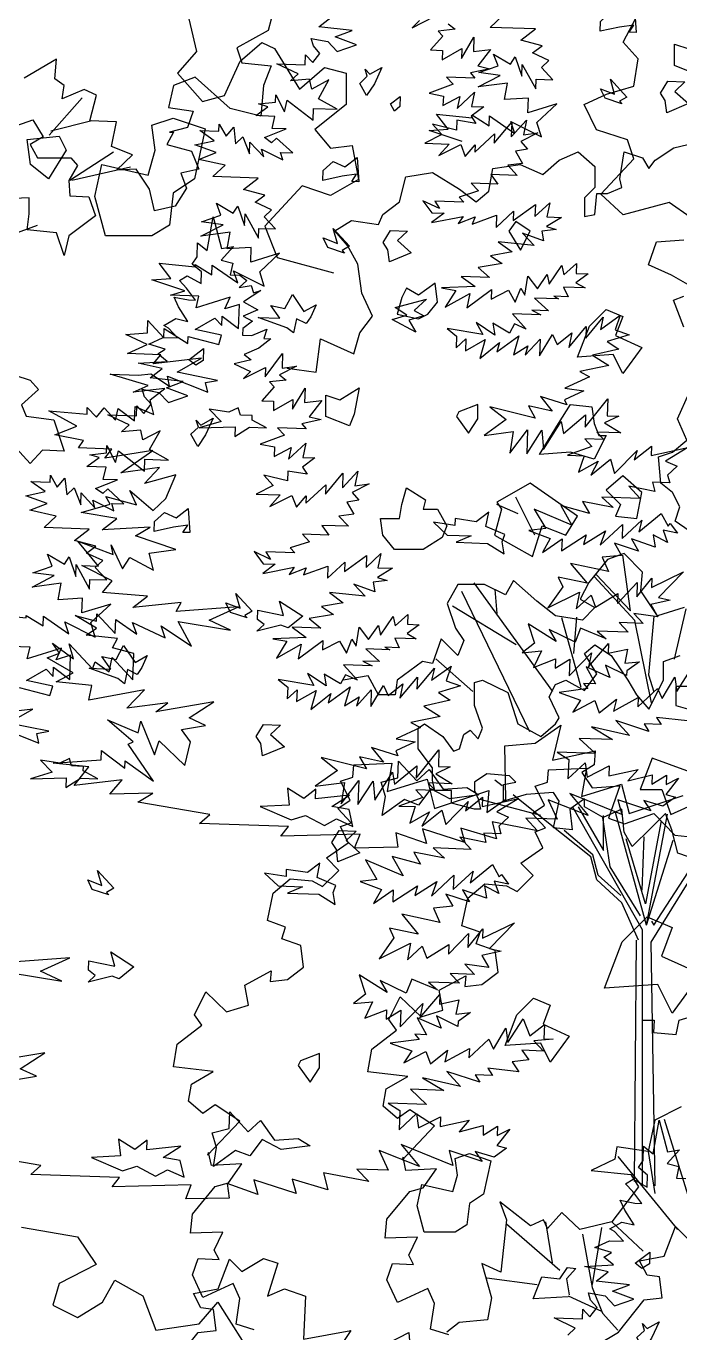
# Model space of a CAD drawing. Header units: inches. Extents: x 11.9 to 85.3, y 21.1 to 37.4.
# Drawn here: x 60.874 to 61.2, y 22.361 to 23.012 of the extents above; entities that cross this region are included whole.
import ezdxf

# ---------------------------------------------------------------- set-up
doc = ezdxf.new("R2010")
doc.units = ezdxf.units.IN
doc.header["$MEASUREMENT"] = 0
doc.layers.add('CAY', color=94, linetype='Continuous')
doc.layers.add('CAY-3', color=61, linetype='Continuous')

# ---------------------------------------------------------------- blocks, each defined once
blk = doc.blocks.new('A$C76451831')
at = {"layer": 'CAY'}
for p, q in [((4659.2, 1730), (4666, 1767.4)), ((4666, 1767.4), (4675.2, 1732.1)), ((4648.1, 1722.6), (4648.6, 1738.5)), ((4648.6, 1738.5), (4659.2, 1730)), ((4688.4, 1734.4), (4674.7, 1719)), ((4675.2, 1732.1), (4688.4, 1734.4)), ((4642.8, 1714.7), (4648.1, 1722.6)), ((4653, 1706.2), (4642.8, 1714.7)), ((4674.7, 1719), (4687.7, 1715.8)), ((4687.7, 1715.8), (4685, 1702.8)), ((4628.6, 1696.6), (4636.9, 1701.7)), ((4636.9, 1701.7), (4652.5, 1693)), ((4652.5, 1693), (4653, 1706.2)), ((4685, 1702.8), (4695.4, 1702.4)), ((4636.5, 1688.1), (4628.6, 1696.6)), ((4646.4, 1674.6), (4636.5, 1688.1)), ((4627.6, 1667.1), (4622.5, 1678.2)), ((4622.5, 1678.2), (4638.7, 1674.9)), ((4638.7, 1674.9), (4646.4, 1674.6)), ((4637.9, 1650.9), (4627.6, 1667.1)), ((3957.4, 1648.4), (4019.9, 1637.7)), ((4611, 1646.4), (4624.4, 1654.1)), ((4616.3, 1643.5), (4611, 1646.4)), ((4626.4, 1632.7), (4616.3, 1643.5)), ((4624.4, 1654.1), (4637.9, 1650.9)), ((4019.9, 1637.7), (4040.5, 1607.1)), ((4594.4, 1625.7), (4610.5, 1633.3)), ((4612.8, 1620.1), (4594.4, 1625.7)), ((4610.5, 1633.3), (4626.4, 1632.7)), ((4604.5, 1614.9), (4612.8, 1620.1)), ((4615, 1606.4), (4604.5, 1614.9)), ((4040.5, 1607.1), (3999.3, 1585.8)), ((4582.8, 1604.8), (4615, 1606.4)), ((4609.3, 1598.9), (4582.8, 1604.8)), ((4595.8, 1588.5), (4609.3, 1598.9)), ((3999.3, 1585.8), (3992.2, 1561.6)), ((4047.6, 1565.2), (4061.2, 1589.4)), ((4061.2, 1589.4), (4092.4, 1572.3)), ((4632.8, 1584.5), (4595.8, 1588.5)), ((4614, 1577.4), (4632.8, 1584.5)), ((4092.4, 1572.3), (4106.6, 1533.9)), ((4587.2, 1575.6), (4605.7, 1572.3)), ((4589.7, 1567.4), (4587.2, 1575.6)), ((4605.7, 1572.3), (4616.2, 1561)), ((4637.7, 1568.4), (4614, 1577.4)), ((4616.2, 1561), (4637.7, 1568.4)), ((3992.2, 1561.6), (4019.9, 1548.1)), ((4019.9, 1548.1), (4047.6, 1565.2)), ((4154.9, 1541), (4175.6, 1565.2)), ((4175.6, 1565.2), (4217.4, 1499.1)), ((4580.8, 1546.4), (4581.1, 1557.2)), ((4581.1, 1557.2), (4589, 1548.8)), ((4589, 1548.8), (4597.1, 1559)), ((4597.1, 1559), (4589.7, 1567.4)), ((4106.6, 1533.9), (4154.9, 1541)), ((4572.7, 1536.2), (4549.1, 1547.5)), ((4549.1, 1547.5), (4580.8, 1546.4)), ((4564.3, 1528.4), (4572.7, 1536.2)), ((4134.9, 1467.3), (4152, 1395.3)), ((4478.1, 1422.1), (4491.7, 1434.8)), ((4528.3, 1420.4), (4478.1, 1422.1)), ((4512, 1407.8), (4528.3, 1420.4)), ((4152, 1395.3), (4130.8, 1371.1)), ((4200.3, 1384.7), (4224.5, 1405.3)), ((4224.5, 1405.3), (4238.7, 1398.8)), ((4238.7, 1398.8), (4266.4, 1353.4)), ((4535.8, 1401.5), (4512, 1407.8)), ((4525.1, 1393.7), (4535.8, 1401.5)), ((4543.4, 1385.4), (4525.1, 1393.7)), ((4183.2, 1346.3), (4200.3, 1384.7)), ((4465.5, 1371.8), (4487, 1379.2)), ((4487, 1379.2), (4482, 1392.5)), ((4482, 1392.5), (4500.7, 1381.4)), ((4500.7, 1381.4), (4505.9, 1389.4)), ((4505.9, 1389.4), (4513.4, 1367.9)), ((4513.4, 1367.9), (4513.8, 1381)), ((4513.8, 1381), (4528.7, 1353.7)), ((4535, 1377.5), (4543.4, 1385.4)), ((4130.8, 1371.1), (4158.5, 1339.9)), ((4266.4, 1353.4), (4294.1, 1377.6)), ((4294.1, 1377.6), (4318.3, 1371.1)), ((4318.3, 1371.1), (4318.3, 1336.3)), ((4464.9, 1355.9), (4489.4, 1368.7)), ((4489.4, 1368.7), (4465.5, 1371.8)), ((4528.7, 1353.7), (4529.1, 1364.6)), ((4529.1, 1364.6), (4547.7, 1363.9)), ((4547.7, 1363.9), (4535, 1377.5)), ((4497.2, 1360.3), (4464.9, 1355.9)), ((4493.9, 1341.8), (4497.2, 1360.3)), ((4158.5, 1339.9), (4183.2, 1346.3)), ((4318.3, 1336.3), (4283.5, 1308.6)), ((4520.7, 1343.6), (4493.9, 1341.8)), ((4520.1, 1327.3), (4520.7, 1343.6)), ((4552.2, 1337), (4520.1, 1327.3)), ((4530.1, 1316.5), (4552.2, 1337)), ((4431.5, 1309.1), (4418.5, 1325.8)), ((4418.5, 1325.8), (4458.3, 1321.7)), ((4458.3, 1321.7), (4458.4, 1324.4)), ((4458.4, 1324.4), (4477, 1312.9)), ((4477, 1312.9), (4477.4, 1323.8)), ((4477.4, 1323.8), (4505.7, 1304.2)), ((4283.5, 1308.6), (4300.6, 1287.9)), ((4410.2, 1307.5), (4431.5, 1309.1)), ((4446.9, 1295.4), (4410.2, 1307.5)), ((4501.2, 1317.5), (4535, 1300.5)), ((4505.7, 1304.2), (4501.2, 1317.5)), ((4535, 1300.5), (4530.1, 1316.5)), ((4682.3, 1288.4), (4721.2, 1297.8)), ((4300.6, 1287.9), (4324.7, 1290.9)), ((4324.7, 1290.9), (4331.8, 1253.1)), ((4554.9, 1274.6), (4575.8, 1283.7)), ((4575.8, 1283.7), (4594.3, 1267.5)), ((4622.2, 1253.8), (4626.9, 1283.7)), ((4626.9, 1283.7), (4647.3, 1277)), ((4661.5, 1274.6), (4682.3, 1288.4)), ((4476.7, 1240), (4481, 1265.2)), ((4481, 1265.2), (4511.3, 1269.9)), ((4511.3, 1269.9), (4536.5, 1258.5)), ((4536.5, 1258.5), (4554.9, 1274.6)), ((4594.3, 1267.5), (4594.3, 1244.3)), ((4647.3, 1277), (4654.4, 1265.2)), ((4654.4, 1265.2), (4661.5, 1274.6)), ((4331.8, 1253.1), (4300.6, 1235.4)), ((4377.3, 1228.2), (4384.3, 1256.1)), ((4384.3, 1256.1), (4414.2, 1260.8)), ((4414.2, 1260.8), (4444.1, 1242.4)), ((4624.5, 1244.3), (4622.2, 1253.8)), ((4269.3, 1246.1), (4228, 1201.2)), ((4300.6, 1235.4), (4269.3, 1246.1)), ((4444.1, 1242.4), (4462.6, 1228.2)), ((4462.6, 1228.2), (4476.7, 1240)), ((4594.3, 1244.3), (4582.9, 1232.9)), ((4594.3, 1214.4), (4596.6, 1237.6)), ((4596.6, 1237.6), (4608.4, 1237.6)), ((4608.4, 1237.6), (4624.5, 1244.3)), ((4358.8, 1214.4), (4377.3, 1228.2)), ((4582.9, 1232.9), (4582.9, 1212.1)), ((4305.7, 1196), (4324.2, 1207.4)), ((4324.2, 1207.4), (4354.1, 1203)), ((4354.1, 1203), (4358.8, 1214.4)), ((4582.9, 1212.1), (4594.3, 1214.4)), ((4228, 1201.2), (4241.6, 1166.4)), ((4319.5, 1179.8), (4305.7, 1196)), ((4331.3, 1159), (4319.5, 1179.8)), ((4241.6, 1166.4), (4304.1, 1149.3)), ((4335.6, 1126.7), (4331.3, 1159)), ((4347.4, 1101.2), (4335.6, 1126.7)), ((4333.2, 1082.7), (4347.4, 1101.2)), ((4284.9, 1039.1), (4289.6, 1076)), ((4289.6, 1076), (4326.6, 1059.5)), ((4326.6, 1059.5), (4333.2, 1082.7)), ((4252.7, 1043.4), (4284.9, 1039.1)), ((4527.8, 857.9), (4506.6, 900.2)), ((4509.3, 881.7), (4485.5, 892.2)), ((4608.4, 831), (4587.6, 805.5)), ((4626.9, 837.7), (4608.4, 831)), ((4634, 774), (4625.3, 835.7)), ((4647.3, 816.9), (4626.9, 837.7)), ((4595.8, 814.5), (4634, 774)), ((4645.4, 796.4), (4647.3, 816.9)), ((4442.1, 803.1), (4430.3, 782.3)), ((4472, 803.1), (4442.1, 803.1)), ((4547.7, 684.5), (4460.2, 805.1)), ((4495.2, 791.7), (4472, 803.1)), ((4504.2, 807.8), (4495.2, 791.7)), ((4529.8, 784.6), (4504.2, 807.8)), ((4587.6, 805.5), (4578.1, 787)), ((4638.7, 763.4), (4593.5, 812.2)), ((4522.3, 639.8), (4446.8, 795.6)), ((4485.8, 770.9), (4483.8, 797.9)), ((4550.6, 768.5), (4529.8, 784.6)), ((4578.1, 787), (4594.3, 777.9)), ((4663.8, 768.5), (4645.4, 796.4)), ((4430.3, 782.3), (4439.8, 754.7)), ((4507, 736.3), (4436.2, 779.1)), ((4594.3, 777.9), (4580.5, 763.8)), ((4693.7, 777.9), (4663.8, 768.5)), ((4682.7, 720.5), (4695.7, 776.4)), ((4439.8, 754.7), (4448.8, 741)), ((4580.5, 763.8), (4550.6, 768.5)), ((4579.1, 689), (4557.9, 766.3)), ((4571.1, 726.8), (4574.5, 766.9)), ((4657.5, 671.8), (4638.7, 763.4)), ((4659.9, 768.1), (4654, 702.8)), ((4423.7, 742.9), (4414.2, 715.4)), ((4430.3, 736.3), (4423.7, 742.9)), ((4448.8, 741), (4442.1, 724.5)), ((4442.1, 724.5), (4430.3, 736.3)), ((4402.8, 717.8), (4374.9, 696.9)), ((4414.2, 715.4), (4402.8, 717.8)), ((4458.8, 684.4), (4417.8, 720.8)), ((4342.7, 701.7), (4314.8, 696.9)), ((4354.1, 680.8), (4342.7, 701.7)), ((4374.9, 696.9), (4372.6, 680.8)), ((4654, 702.8), (4659.9, 684)), ((4372.6, 680.8), (4354.1, 680.8)), ((4491.5, 579.5), (4483.4, 586)), ((4541.2, 539.6), (4503.7, 569.7)), ((4534.5, 546.7), (4466.9, 564.4)), ((4647.3, 419.7), (4569.9, 556)), ((4575.8, 556.2), (4604.1, 507.8)), ((4589.9, 500.7), (4541.2, 539.6)), ((4602.9, 544.4), (4611.2, 489.7)), ((4604.1, 507.8), (4604.1, 546.7)), ((4651.6, 424.8), (4617.3, 549.9)), ((4668.2, 540.8), (4650.5, 448.4)), ((4651.6, 424.8), (4675, 548.1)), ((4656.8, 405.9), (4741.3, 542.4)), ((4592.3, 503.1), (4560.4, 530.2)), ((4646.9, 463.7), (4649.3, 523.1)), ((4650.5, 448.4), (4629.2, 520.8)), ((4651.6, 424.8), (4681.2, 519.2)), ((4596.6, 475.1), (4589.9, 500.7)), ((4598.2, 480.3), (4592.3, 503.1)), ((4659.9, 424.8), (4712.2, 505.4)), ((4623.3, 457.8), (4598.2, 480.3)), ((4611.2, 489.7), (4644.6, 435.4)), ((4624.5, 449.6), (4596.6, 475.1)), ((4643, 408.3), (4624.5, 449.6)), ((4657.5, 429.5), (4659.9, 424.8)), ((4638.3, 140.1), (4640.6, 408.3)), ((4647.3, 135.4), (4647.3, 419.7)), ((4661.5, 135.4), (4656.8, 405.9))]:
    blk.add_line(p, q, dxfattribs=at)
for points in [[(4216, 1534.3), (4196, 1540.6), (4200.2, 1569.1), (4192.8, 1586), (4159, 1570.1), (4147.4, 1595.5), (4153.8, 1613.4), (4177, 1612.3), (4171.7, 1622.9), (4181.2, 1642.9), (4145.3, 1641.9), (4147.4, 1663), (4172.8, 1693.5), (4187.5, 1697.8), (4202.3, 1718.9), (4168.5, 1716.7), (4165.4, 1731.5), (4164.3, 1728.3), (4200.2, 1766.3), (4172.8, 1784.2), (4159, 1774.7), (4143.2, 1788.5), (4146.4, 1807.4), (4170.6, 1821.2), (4126.4, 1826.4), (4130.6, 1851.7), (4158, 1872.8), (4149.6, 1884.4), (4162.2, 1909.7), (4185.4, 1887.6), (4209.7, 1895), (4205.5, 1917.1), (4235, 1933), (4233.9, 1921.4), (4252.9, 1923.5), (4270.8, 1937.2), (4267.7, 1961.4), (4246.6, 1968.8), (4250.8, 1981.5), (4230.8, 1988.9), (4237.1, 2019.4), (4256.1, 2035.3), (4280.3, 2033.1), (4291.9, 2026.8), (4309.9, 2044.7), (4296.2, 2058.5), (4320.4, 2075.3), (4312, 2093.3), (4323.6, 2097.5), (4308.8, 2113.3), (4322.5, 2122.8), (4312, 2143.9), (4325.7, 2148.1), (4326.7, 2161.8), (4368.9, 2163.9), (4363.7, 2132.3), (4408, 2146), (4416.4, 2113.3), (4476.5, 2133.3), (4474.4, 2109.1), (4495.5, 2123.9), (4494.4, 2182.9), (4528.2, 2186.1), (4556.7, 2206.1), (4547.2, 2167.1), (4594.6, 2177.6), (4593.6, 2161.8), (4579.9, 2153.4), (4591.5, 2136.5), (4622.1, 2138.6), (4609.4, 2102.8), (4627.3, 2096.4), (4660, 2108), (4683.2, 2083.8), (4704.3, 2081.7)], [(530, 749.3), (509.9, 755.6), (514.2, 784.1), (506.8, 800.9), (473, 785.1), (461.4, 810.4), (467.7, 828.4), (490.9, 827.3), (485.7, 837.9), (495.2, 857.9), (459.3, 856.8), (461.4, 877.9), (486.7, 908.5), (501.5, 912.7), (516.3, 933.8), (482.5, 931.7), (479.3, 946.5), (478.3, 943.3), (514.2, 981.3), (486.7, 999.2), (473, 989.7), (457.2, 1003.4), (460.4, 1022.4), (484.6, 1036.1), (440.3, 1041.4), (444.5, 1066.7), (472, 1087.8), (463.5, 1099.4), (476.2, 1124.7), (499.4, 1102.6), (523.6, 1110), (519.4, 1132.1), (549, 1147.9), (547.9, 1136.3), (566.9, 1138.4), (584.8, 1152.1), (581.7, 1176.4), (560.6, 1183.8), (564.8, 1196.4), (544.7, 1203.8), (551.1, 1234.4), (570.1, 1250.2), (594.3, 1248.1), (605.9, 1241.8), (623.8, 1259.7), (610.1, 1273.4), (634.4, 1290.3), (625.9, 1308.2), (637.6, 1312.5), (622.8, 1328.3), (636.5, 1337.8), (625.9, 1358.9), (639.7, 1363.1), (640.7, 1376.8), (682.9, 1378.9), (677.6, 1347.3), (721.9, 1361), (730.4, 1328.3), (790.5, 1348.3)], [(1347.4, 1041.4), (1344.2, 1028.7), (1309.4, 1009.8), (1314.7, 992.9), (1347.4, 989.7), (1338.9, 967.6), (1335.8, 933.8), (1302, 942.3), (1263, 977.1), (1238.7, 967.6), (1233.4, 943.3), (1260.9, 939.1), (1254.5, 921.2), (1234.5, 915.9), (1238.7, 915.9), (1231.3, 902.2), (1258.8, 894.8), (1267.2, 874.8), (1247.2, 870.5), (1253.5, 853.7)], [(1805.7, 699.3), (1794.3, 729.2), (1805.7, 733.9)], [(1812.8, 745.3), (1792, 757.1), (1766.4, 768.5), (1775.5, 794.1), (1805.7, 796.4)], [(1812.8, 821.6), (1789.6, 837.7), (1738.5, 824), (1713.4, 847.2), (1750.3, 886.5), (1743.2, 907.3), (1708.6, 918.7), (1694.9, 946.6), (1720, 958), (1750.3, 967.1), (1755, 997.4), (1738.5, 1015.9), (1752.7, 1043.4)], [(1512, 1039.9), (1504.1, 1032), (1528.5, 1044.3)], [(1544.1, 1036.1), (1551.6, 1030.3), (1532.9, 1028.3), (1538.2, 1022.7), (1524.5, 1007.3), (1537.6, 1006.8), (1537.3, 996.4), (1559, 1008.8), (1558.6, 997.9), (1572.6, 1021.5), (1572, 1005.6), (1591.1, 1007.7), (1576.9, 989.6), (1590.4, 986.4), (1568.9, 981.7), (1573.7, 976.1), (1542, 977.2), (1549.5, 969.2), (1522.8, 959.3), (1538.6, 956), (1538.2, 945.6), (1557.1, 955.4), (1554, 942.3), (1573.2, 960.2), (1569.9, 944.5), (1583.5, 944), (1569.5, 933.6), (1574.7, 925.7), (1553.5, 929.2), (1553.1, 918.3), (1526.6, 924.7), (1537.1, 913.4), (1518.2, 903.7), (1544.9, 902.7), (1533.5, 890), (1558, 902.3), (1563, 889), (1573.8, 901.7), (1573.5, 893.6), (1595.6, 914.1), (1595.2, 903.7), (1614.6, 927.1), (1614, 910.8), (1631, 929.2), (1627.7, 913), (1643.6, 915.2), (1624.7, 905.4), (1632.1, 897), (1618.9, 894.7), (1626.6, 881.3), (1610.2, 879.2), (1620.7, 867.9), (1591.3, 868.9), (1599.1, 858.2), (1569.6, 859.3), (1577.5, 850.8), (1556, 843.9), (1561.2, 838.3), (1529.1, 839.4), (1534.2, 831), (1515.9, 839.8), (1525.9, 826.3), (1539.5, 825.9), (1525.5, 815.5), (1560.6, 822.4), (1554.9, 814.4), (1573.8, 821.9), (1570.8, 813.9), (1597.8, 823.8), (1597.4, 810.2), (1616.6, 828.2), (1616.2, 817.7), (1640.9, 835.5), (1640.4, 822.3), (1656.8, 837.6), (1653.5, 821.9), (1669.8, 821.3), (1653.1, 811), (1663.9, 807.9), (1648, 805.8), (1649.9, 795.3), (1626.6, 803.8), (1639.3, 790.2), (1599.5, 794.3), (1615, 782.9), (1590.8, 778.7), (1604.1, 770.1), (1577.2, 765.6), (1590, 754.7), (1558.3, 755.8), (1573.8, 744.4), (1536.6, 743), (1552.3, 740.2), (1540.8, 721.6), (1568.1, 736.9), (1564.8, 720.7), (1592.2, 741.1), (1591.9, 730.6), (1610.8, 740.4), (1618.5, 727), (1624.5, 742.7), (1629.2, 734.8), (1632.6, 756), (1643, 742), (1654, 757.9), (1656.3, 747), (1670.2, 767.8), (1672.6, 757.3), (1686.6, 770), (1686.2, 759.1), (1699.3, 758.6), (1685.9, 748.7), (1696.1, 742.9), (1672.1, 743.7), (1677.2, 733.1), (1661.3, 733.7), (1666.6, 730.8), (1639.9, 731.7), (1655.3, 717.6), (1636.8, 718.2), (1647, 712.9), (1615.3, 714), (1630.6, 697.1), (1617.6, 703), (1611.9, 692.8), (1593.7, 703.8), (1595.9, 690.6), (1575.1, 704.5), (1582.3, 691.1), (1542.7, 697.9), (1553.3, 689.4), (1552.8, 676.3), (1563.6, 686.3), (1563.1, 673.2), (1584.9, 685.6), (1579.1, 664.5), (1601.1, 682.3), (1598, 672), (1622.6, 689.7), (1616.4, 668.6), (1632.6, 678.5), (1629.6, 668.1), (1646.1, 686.1), (1645.4, 667.6), (1659.8, 691.1), (1664.9, 680), (1681.2, 693.1), (1677.9, 676.9), (1697.3, 700.2), (1696.8, 687.1), (1716.2, 710.4), (1713, 696.9), (1734.9, 712.5), (1729.3, 696.4), (1745, 690.8), (1720.7, 683.5), (1733.6, 674.9), (1704.3, 668.2), (1722.5, 656.7), (1690.1, 650.1), (1700.8, 644.3), (1673.6, 631.7), (1694.8, 628.7), (1673.2, 618.6), (1675.7, 613), (1646.5, 622.2), (1659.6, 605.9), (1633, 611.8), (1640.7, 598.4), (1590.4, 611), (1608.5, 596.8), (1583.9, 579.1), (1616.2, 583.4), (1612.6, 559.5), (1632.1, 585.5), (1631.2, 558.8), (1648, 585), (1649.9, 563.6), (1669.6, 594.7), (1671.9, 581.4), (1696.6, 601.9), (1696.1, 588.3), (1721.2, 619.6), (1720.6, 601), (1733.7, 600.6), (1717.6, 593), (1735.8, 581.9), (1709.1, 582.8), (1716.9, 574.4), (1695.7, 575.2), (1703.5, 566.7), (1676.5, 557.2), (1695, 556.6), (1688.9, 538.2), (1710.7, 550.6), (1702.4, 535), (1724.3, 552.8), (1728.8, 536.8), (1753.7, 562.3), (1750.6, 551.9), (1769.7, 567.1), (1769.3, 556.7), (1810, 565.7), (1785.4, 550.7), (1798.4, 544.8), (1787.6, 534.8), (1790, 526.5), (1771, 527.2), (1773.4, 516.7), (1744.6, 522.7), (1757.2, 509.1), (1714.7, 510.6), (1727.4, 499.2), (1693.2, 505.9), (1700.9, 492.5), (1669.1, 501.3), (1681.4, 479.5), (1639.5, 497.3), (1652.3, 475.6), (1633.6, 473.5), (1657.4, 464.5), (1648.7, 449), (1670.5, 464.1), (1670, 450.9), (1697.4, 468.6), (1694.3, 457.8), (1718.8, 473.3), (1712.8, 457.1), (1737.7, 480.3), (1737.1, 464.5), (1759.1, 485), (1755.9, 472), (1780.7, 492.4), (1788.3, 478.5), (1790.7, 481.2), (1798.5, 470.5), (1782.7, 473.7), (1787.7, 460), (1771.7, 468.7), (1773.9, 455), (1747.5, 464.1), (1755.2, 450.7), (1728.8, 459.3), (1736.5, 445.9), (1715.1, 443.9), (1722.2, 427.8), (1680, 437), (1698.2, 415), (1666.3, 421.6), (1671.3, 411), (1654.7, 387.5), (1689.7, 404.9), (1686.3, 386.4), (1702.7, 401.7), (1707.7, 388.4), (1732.3, 403.4), (1731.9, 392.6), (1754, 415.8), (1753.4, 400), (1770, 420.7), (1769.7, 410.3), (1805.2, 427.6), (1777.4, 399.1), (1790.4, 396), (1769, 391.3), (1776.7, 377.8), (1750.1, 381.5), (1760.6, 370.2), (1733.8, 371.2), (1743.9, 360.4), (1709.5, 361.6), (1719.6, 353.1), (1691, 365), (1685, 349.3), (1656.1, 363.5), (1663.8, 350.1), (1632.7, 369.7), (1639.7, 348.2), (1626.2, 337.8), (1647.6, 339.7), (1638.8, 321.5), (1663.1, 331), (1662.7, 320.6), (1679, 330.5), (1678.3, 311.9), (1703.2, 337.8), (1700, 322), (1722.2, 348), (1721.8, 337.1), (1743.2, 341.8), (1740, 326.1), (1756.3, 327.8), (1742.4, 317.8), (1742.2, 312.4), (1718.6, 324.1), (1723.6, 310.3), (1697.2, 322.1), (1707.5, 303.2), (1694.3, 303.7), (1699.1, 298), (1667.2, 293.7), (1691, 285.2), (1682.3, 271.9), (1706.8, 284.6), (1711.8, 270.9), (1730.9, 286.1), (1727.7, 273), (1755, 287.9), (1754.6, 277.5), (1776.6, 298.1), (1781.7, 287), (1795.6, 310.5), (1797.8, 294.6), (1814.6, 320.8)], [(1809.8, 262), (1775.5, 265.9), (1780.6, 258), (1761.6, 258.7), (1766.8, 250.4), (1730.1, 262.5), (1745.3, 245.7), (1703.1, 255.3), (1726.6, 241.3), (1689.5, 242.6), (1707.5, 225.7), (1664.9, 227.2), (1677.8, 219), (1677, 197.7), (1696.2, 215.6), (1698.4, 199.7), (1722.9, 212), (1722.5, 201.1), (1754.9, 208.2), (1743.6, 195.4), (1770.5, 202.2), (1770.2, 191.8), (1786.4, 201.6), (1786, 191.2), (1799.9, 198.4), (1785.6, 180.3), (1796.4, 177.2), (1782.5, 167.3), (1761.4, 173.5), (1769.1, 162.3), (1732.4, 174.5), (1736.8, 158), (1679.2, 181.3), (1699.6, 157), (1654.9, 174.5), (1665, 152.8), (1630.2, 154), (1643.3, 140), (1592.9, 149.9), (1597.7, 131.1), (1558.2, 142.9), (1562.6, 126.9), (1515.6, 142.2), (1520, 125.7), (1486, 137.8), (1488.1, 121.8), (1440.1, 120.8), (1446.1, 136.4), (1358.1, 134.1), (1366.6, 144.6), (1267.9, 148.1), (1279.1, 158.1), (1199.4, 171.8), (1216.1, 181.6), (1168, 180.6), (1181.7, 196.4), (1128.5, 190.1), (1145, 210.9), (1105.3, 215), (1158.5, 218.6), (1158.8, 229), (1184.9, 209.5), (1185.2, 217.6), (1216.5, 195.2), (1188.5, 236.1), (1194, 238.6), (1165.5, 263.2), (1199.8, 248.8), (1202.6, 261.9), (1217.6, 224.2), (1223.1, 239.9), (1251.6, 212.6), (1257.9, 238.7), (1247.6, 252.6), (1274.4, 257.1), (1256.2, 265.5), (1283.5, 283.1), (1219.2, 272.2), (1232.7, 282.1), (1187.2, 276), (1206.5, 296.7), (1144.9, 285.2), (1148.2, 301.4), (1108.5, 305.5), (1127.4, 315.3), (1098.5, 332.2), (1112.3, 337.1), (1104.5, 348.3), (1127.9, 331.1), (1123.1, 347.6), (1148.9, 320), (1151.8, 327.6), (1167.3, 316.6), (1170.6, 332.4), (1193.7, 307.5), (1194.8, 337), (1171, 343.2), (1176.8, 353.5), (1142, 357.4), (1153.2, 365.2), (1129.6, 379.1), (1153.4, 372.9), (1153.7, 381), (1174.2, 359), (1174.8, 374.8), (1198.2, 358.2), (1193.2, 371.5), (1229.8, 354.3), (1225.3, 367.6), (1258.9, 345.2), (1244, 372.4), (1302.2, 362.7), (1278.5, 373.9), (1311.2, 388.7), (1241.7, 383.4), (1247.5, 393.6), (1193.8, 387.8), (1210.1, 400.4), (1160, 404.8), (1170.8, 417.6), (1137, 434.6), (1155.6, 434), (1132.5, 461.5), (1171.9, 447), (1169.5, 457.5), (1182.2, 430.8), (1190.3, 443.7), (1216.6, 429.6), (1211.8, 448.3), (1241.4, 452.3), (1196.6, 467.5), (1212.8, 477.3), (1159.7, 474.2), (1176, 486.8), (1136.3, 493.6), (1168.4, 502.9), (1163.7, 511.2), (1197.8, 501.9), (1190.2, 518), (1216.2, 495.8), (1230.2, 508.9), (1241.6, 535.3), (1206.8, 525.6), (1223.3, 543.6), (1180.5, 537.4), (1215.8, 562.4), (1162.5, 553.9), (1170.5, 564), (1133.4, 565.3), (1139.1, 573.3), (1107.2, 579.8), (1131.5, 589.4), (1100.4, 606.4), (1142.9, 602.6), (1143.1, 610.3), (1153.2, 599.5), (1161.7, 609.7), (1174.4, 596.1), (1177.5, 609.1), (1195.6, 595.3), (1196.2, 611.2), (1217.2, 602.3), (1212.8, 618.8), (1229.1, 631.3), (1194, 627.1), (1210.6, 634.7), (1168.4, 647.1), (1200.1, 646), (1213.8, 647.7), (1234.6, 633.9), (1232.3, 644.8), (1276.9, 627), (1274.6, 637.9), (1287.8, 640.2), (1242.8, 649.4), (1270.1, 664.8), (1216.4, 658.5), (1224.9, 668.7), (1187.8, 670), (1209.5, 680.1), (1185.8, 691.3), (1209.9, 693.2), (1210.4, 706.8), (1228.3, 687.6), (1228.7, 698), (1254.8, 681.2), (1255.1, 688.9), (1289.2, 680), (1292.3, 690.3), (1263.1, 696.8), (1284.8, 709.2), (1292.7, 701.2), (1293, 711.6), (1311.1, 697.8), (1312.1, 724.6), (1296, 719.7), (1301.9, 732.6), (1263.9, 720.8), (1267.1, 733.8), (1235.4, 734.9), (1251.4, 739.8), (1214.7, 752), (1236, 753.5), (1223, 770.3), (1262.8, 766.2), (1262.9, 768.9), (1281.5, 757.4), (1281.9, 768.2), (1310.2, 748.6), (1305.7, 761.9), (1339.5, 744.9), (1334.6, 760.9), (1356.7, 781.5), (1324.6, 771.7), (1325.2, 788), (1298.4, 786.2), (1301.7, 804.7), (1269.4, 800.4), (1293.9, 813.1), (1270, 816.2), (1291.5, 823.6), (1286.5, 837), (1305.2, 825.9), (1310.4, 833.9), (1317.9, 812.3), (1318.3, 825.4), (1333.2, 798.2), (1333.6, 809), (1352.2, 808.4), (1339.5, 822), (1347.9, 829.8), (1329.6, 838.2), (1340.3, 846), (1316.5, 852.2), (1332.8, 864.8), (1282.6, 866.6), (1296.2, 879.2), (1266.9, 885.7), (1286.2, 893.2), (1262.5, 901.7), (1284, 906.4), (1268.1, 917.8), (1289.3, 917.1), (1289.6, 924.8), (1297.3, 911.4), (1305.8, 921.5), (1307.9, 902.9), (1315.9, 910.7), (1323.4, 891.9), (1323.8, 905), (1339.1, 888.6), (1336.7, 896.9), (1360.3, 885.2), (1357.8, 893.4), (1371.4, 892.9), (1353.4, 909.4), (1347.8, 904.2), (1339.8, 909.9), (1364.2, 919.5), (1348.4, 920), (1351.5, 933.5), (1330.3, 934.3), (1343.8, 944.2), (1333.4, 947.3), (1352.1, 949.4), (1352.4, 957.5), (1362.1, 938.6), (1365.3, 951.6), (1394, 929.3), (1394.4, 942.4), (1420.7, 941.5), (1399.8, 953.1), (1411.4, 974), (1392.5, 963.8), (1390.1, 974.8), (1368.8, 972.8), (1377.2, 980.7), (1353.6, 991.9), (1385.3, 990.8), (1385.6, 1001.7), (1393.5, 993.3), (1401.6, 1003.4), (1394.2, 1011.8), (1391.7, 1020.1), (1410.2, 1016.7), (1420.7, 1005.5), (1442.2, 1012.9), (1418.5, 1021.8), (1437.3, 1028.9), (1400.3, 1032.9), (1413.8, 1043.3)], [(3947.6, 252.6), (3974.4, 257.1), (3956.2, 265.5), (3983.5, 283.1), (3919.2, 272.2)], [(3944, 372.4), (4002.2, 362.7), (3978.5, 373.9), (4011.2, 388.7), (3941.7, 383.4)], [(3932.3, 644.8), (3976.9, 627), (3974.6, 637.9), (3987.8, 640.2), (3942.8, 649.4), (3970.1, 664.8), (3916.4, 658.5)], [(3955.1, 688.9), (3989.2, 680), (3992.3, 690.3), (3963.1, 696.8), (3984.8, 709.2), (3992.7, 701.2), (3993, 711.6), (4011.1, 697.8), (4012.1, 724.6), (3996, 719.7), (4001.9, 732.6), (3963.9, 720.8), (3967.1, 733.8), (3935.4, 734.9)], [(3923, 770.3), (3962.8, 766.2), (3962.9, 768.9), (3981.5, 757.4), (3981.9, 768.2), (4010.2, 748.6), (4005.7, 761.9), (4039.5, 744.9), (4034.6, 760.9), (4056.7, 781.5), (4024.6, 771.7), (4025.2, 788), (3998.4, 786.2), (4001.7, 804.7), (3969.4, 800.4), (3993.9, 813.1), (3970, 816.2), (3991.5, 823.6), (3986.5, 837), (4005.2, 825.9), (4010.4, 833.9), (4017.9, 812.3), (4018.3, 825.4), (4033.2, 798.2), (4033.6, 809), (4052.2, 808.4), (4039.5, 822), (4047.9, 829.8), (4029.6, 838.2), (4040.3, 846), (4016.5, 852.2), (4032.8, 864.8), (3982.6, 866.6), (3996.2, 879.2), (3966.9, 885.7), (3986.2, 893.2), (3962.5, 901.7), (3984, 906.4), (3968.1, 917.8), (3989.3, 917.1), (3989.6, 924.8), (3997.3, 911.4), (4005.8, 921.5), (4007.9, 902.9), (4015.9, 910.7), (4023.4, 891.9), (4023.8, 905), (4039.1, 888.6), (4036.7, 896.9), (4060.3, 885.2), (4057.8, 893.4), (4071.4, 892.9), (4053.4, 909.4), (4047.8, 904.2), (4039.8, 909.9), (4064.2, 919.5), (4048.4, 920), (4051.5, 933.5), (4030.3, 934.3), (4043.8, 944.2), (4033.4, 947.3), (4052.1, 949.4), (4052.4, 957.5), (4062.1, 938.6), (4065.3, 951.6), (4094, 929.3), (4094.4, 942.4), (4120.7, 941.5), (4099.8, 953.1), (4111.4, 974), (4092.5, 963.8), (4090.1, 974.8), (4068.8, 972.8), (4077.2, 980.7), (4053.6, 991.9), (4085.3, 990.8), (4085.6, 1001.7), (4093.5, 993.3), (4101.6, 1003.4), (4094.2, 1011.8), (4091.7, 1020.1), (4110.2, 1016.7), (4120.7, 1005.5), (4142.2, 1012.9), (4118.5, 1021.8), (4137.3, 1028.9), (4100.3, 1032.9), (4113.8, 1043.3), (4087.3, 1049.2), (4119.5, 1050.8), (4109, 1059.4), (4117.3, 1064.5), (4098.9, 1070.1), (4115, 1077.7), (4130.9, 1077.2), (4120.8, 1088), (4115.5, 1090.9), (4128.9, 1098.6), (4142.4, 1095.4), (4132.1, 1111.6), (4127, 1122.6), (4143.2, 1119.4), (4150.9, 1119.1), (4141, 1132.6), (4133.1, 1141), (4141.4, 1146.2), (4157, 1137.5), (4157.5, 1150.6), (4147.3, 1159.1), (4152.6, 1167.1), (4153.1, 1182.9), (4163.7, 1174.4), (4170.5, 1211.8), (4179.7, 1176.6), (4192.9, 1178.8), (4179.2, 1163.4), (4192.2, 1160.3), (4189.5, 1147.2), (4199.9, 1146.8), (4207.9, 1141.1), (4199.4, 1133.3), (4212.7, 1135.5), (4215.1, 1127.3), (4223.3, 1129.7), (4204.3, 1117.2), (4219.9, 1108.5), (4203.8, 1101.4), (4214, 1095.6), (4203.3, 1087.8), (4203, 1080.1), (4213.4, 1079.7), (4230, 1086.9), (4226.9, 1076.5), (4234.6, 1076.3), (4221.1, 1065.9), (4205, 1058.7), (4212.5, 1053), (4193.8, 1048.2), (4212, 1039.9), (4204.1, 1032), (4228.5, 1044.3), (4228.1, 1033.9), (4247.6, 1060), (4247.1, 1043.7), (4263, 1045.8), (4244.1, 1036.1), (4251.6, 1030.3), (4232.9, 1028.3), (4238.2, 1022.7), (4224.5, 1007.3), (4237.6, 1006.8), (4237.3, 996.4), (4259, 1008.8), (4258.6, 997.9), (4272.6, 1021.5), (4272, 1005.6), (4291.1, 1007.7), (4276.9, 989.6), (4290.4, 986.4), (4268.9, 981.7), (4273.7, 976.1), (4242, 977.2), (4249.5, 969.2), (4222.8, 959.3), (4238.6, 956), (4238.2, 945.6), (4257.1, 955.4), (4254, 942.3), (4273.2, 960.2), (4269.9, 944.5), (4283.5, 944), (4269.5, 933.6), (4274.7, 925.7), (4253.5, 929.2), (4253.1, 918.3), (4226.6, 924.7), (4237.1, 913.4), (4218.2, 903.7), (4244.9, 902.7), (4233.5, 890), (4258, 902.3), (4263, 889), (4273.8, 901.7), (4273.5, 893.6), (4295.6, 914.1), (4295.2, 903.7), (4314.6, 927.1), (4314, 910.8), (4331, 929.2), (4327.7, 913), (4343.6, 915.2), (4324.7, 905.4), (4332.1, 897), (4318.9, 894.7), (4326.6, 881.3), (4310.2, 879.2), (4320.7, 867.9), (4291.3, 868.9), (4299.1, 858.2), (4269.6, 859.3), (4277.5, 850.8), (4256, 843.9), (4261.2, 838.3), (4229.1, 839.4), (4234.2, 831), (4215.9, 839.8), (4225.9, 826.3), (4239.5, 825.9), (4225.5, 815.5), (4260.6, 822.4), (4254.9, 814.4), (4273.8, 821.9), (4270.8, 813.9), (4297.8, 823.8), (4297.4, 810.2), (4316.6, 828.2), (4316.2, 817.7), (4340.9, 835.5), (4340.4, 822.3), (4356.8, 837.6), (4353.5, 821.9), (4369.8, 821.3), (4353.1, 811), (4363.9, 807.9), (4348, 805.8), (4349.9, 795.3), (4326.6, 803.8), (4339.3, 790.2), (4299.5, 794.3), (4315, 782.9), (4290.8, 778.7), (4304.1, 770.1), (4277.2, 765.6), (4290, 754.7), (4258.3, 755.8), (4273.8, 744.4), (4236.6, 743), (4252.3, 740.2), (4240.8, 721.6), (4268.1, 736.9), (4264.8, 720.7), (4292.2, 741.1), (4291.9, 730.6), (4310.8, 740.4), (4318.5, 727), (4324.5, 742.7), (4329.2, 734.8), (4332.6, 756), (4343, 742), (4354, 757.9), (4356.3, 747), (4370.2, 767.8), (4372.6, 757.3), (4386.6, 770), (4386.2, 759.1), (4399.3, 758.6), (4385.9, 748.7), (4396.1, 742.9), (4372.1, 743.7), (4377.2, 733.1), (4361.3, 733.7), (4366.6, 730.8), (4339.9, 731.7), (4355.3, 717.6), (4336.8, 718.2), (4347, 712.9), (4315.3, 714), (4330.6, 697.1), (4317.6, 703), (4311.9, 692.8), (4293.7, 703.8), (4295.9, 690.6), (4275.1, 704.5), (4282.3, 691.1), (4242.7, 697.9), (4253.3, 689.4), (4252.8, 676.3), (4263.6, 686.3), (4263.1, 673.2), (4284.9, 685.6), (4279.1, 664.5), (4301.1, 682.3), (4298, 672), (4322.6, 689.7), (4316.4, 668.6), (4332.6, 678.5), (4329.6, 668.1), (4346.1, 686.1), (4345.4, 667.6), (4359.8, 691.1), (4364.9, 680), (4381.2, 693.1), (4377.9, 676.9), (4397.3, 700.2), (4396.8, 687.1), (4416.2, 710.4), (4413, 696.9), (4434.9, 712.5), (4429.3, 696.4), (4445, 690.8), (4420.7, 683.5), (4433.6, 674.9), (4404.3, 668.2), (4422.5, 656.7), (4390.1, 650.1), (4400.8, 644.3), (4373.6, 631.7), (4394.8, 628.7), (4373.2, 618.6), (4375.7, 613), (4346.5, 622.2), (4359.6, 605.9), (4333, 611.8), (4340.7, 598.4), (4290.4, 611), (4308.5, 596.8), (4283.9, 579.1), (4316.2, 583.4), (4312.6, 559.5), (4332.1, 585.5), (4331.2, 558.8), (4348, 585), (4349.9, 563.6), (4369.6, 594.7), (4371.9, 581.4), (4396.6, 601.9), (4396.1, 588.3), (4421.2, 619.6), (4420.6, 601), (4433.7, 600.6), (4417.6, 593), (4435.8, 581.9), (4409.1, 582.8), (4416.9, 574.4), (4395.7, 575.2), (4403.5, 566.7), (4376.5, 557.2), (4395, 556.6), (4388.9, 538.2), (4410.7, 550.6), (4402.4, 535), (4424.3, 552.8), (4428.8, 536.8), (4453.7, 562.3), (4450.6, 551.9), (4469.7, 567.1), (4469.3, 556.7), (4510, 565.7), (4485.4, 550.7), (4498.4, 544.8), (4487.6, 534.8), (4490, 526.5), (4471, 527.2), (4473.4, 516.7), (4444.6, 522.7), (4457.2, 509.1), (4414.7, 510.6), (4427.4, 499.2), (4393.2, 505.9), (4400.9, 492.5), (4369.1, 501.3), (4381.4, 479.5), (4339.5, 497.3), (4352.3, 475.6), (4333.6, 473.5), (4357.4, 464.5), (4348.7, 449), (4370.5, 464.1), (4370, 450.9), (4397.4, 468.6), (4394.3, 457.8), (4418.8, 473.3), (4412.8, 457.1), (4437.7, 480.3), (4437.1, 464.5), (4459.1, 485), (4455.9, 472), (4480.7, 492.4), (4488.3, 478.5), (4490.7, 481.2), (4498.5, 470.5), (4482.7, 473.7), (4487.7, 460), (4471.7, 468.7), (4473.9, 455), (4447.5, 464.1), (4455.2, 450.7), (4428.8, 459.3), (4436.5, 445.9), (4415.1, 443.9), (4422.2, 427.8), (4380, 437), (4398.2, 415), (4366.3, 421.6), (4371.3, 411), (4354.7, 387.5), (4389.7, 404.9), (4386.3, 386.4), (4402.7, 401.7), (4407.7, 388.4), (4432.3, 403.4), (4431.9, 392.6), (4454, 415.8), (4453.4, 400), (4470, 420.7), (4469.7, 410.3), (4505.2, 427.6), (4477.4, 399.1), (4490.4, 396), (4469, 391.3), (4476.7, 377.8), (4450.1, 381.5), (4460.6, 370.2), (4433.8, 371.2), (4443.9, 360.4), (4409.5, 361.6), (4419.6, 353.1), (4391, 365), (4385, 349.3), (4356.1, 363.5), (4363.8, 350.1), (4332.7, 369.7), (4339.7, 348.2), (4326.2, 337.8), (4347.6, 339.7), (4338.8, 321.5), (4363.1, 331), (4362.7, 320.6), (4379, 330.5), (4378.3, 311.9), (4403.2, 337.8), (4400, 322), (4422.2, 348), (4421.8, 337.1), (4443.2, 341.8), (4440, 326.1), (4456.3, 327.8), (4442.4, 317.8), (4442.2, 312.4), (4418.6, 324.1), (4423.6, 310.3), (4397.2, 322.1), (4407.5, 303.2), (4394.3, 303.7), (4399.1, 298), (4367.2, 293.7), (4391, 285.2), (4382.3, 271.9), (4406.8, 284.6), (4411.8, 270.9), (4430.9, 286.1), (4427.7, 273), (4455, 287.9), (4454.6, 277.5), (4476.6, 298.1), (4481.7, 287), (4495.6, 310.5), (4497.8, 294.6), (4514.6, 320.8), (4522.1, 301.9), (4538.4, 314.5), (4537.8, 298.6), (4548.2, 298.3), (4526.8, 296.3), (4537.3, 285.1), (4513.3, 285.9), (4521.1, 275.2), (4502.5, 273.1), (4509.8, 262), (4475.5, 265.9), (4480.6, 258), (4461.6, 258.7), (4466.8, 250.4), (4430.1, 262.5), (4445.3, 245.7), (4403.1, 255.3), (4426.6, 241.3), (4389.5, 242.6), (4407.5, 225.7), (4364.9, 227.2), (4377.8, 219), (4377, 197.7), (4396.2, 215.6), (4398.4, 199.7), (4422.9, 212), (4422.5, 201.1), (4454.9, 208.2), (4443.6, 195.4), (4470.5, 202.2), (4470.2, 191.8), (4486.4, 201.6), (4486, 191.2), (4499.9, 198.4), (4485.6, 180.3), (4496.4, 177.2), (4482.5, 167.3), (4461.4, 173.5), (4469.1, 162.3), (4432.4, 174.5), (4436.8, 158), (4379.2, 181.3), (4399.6, 157), (4354.9, 174.5), (4365, 152.8), (4330.2, 154), (4343.3, 140), (4292.9, 149.9), (4297.7, 131.1), (4258.2, 142.9), (4262.6, 126.9), (4215.6, 142.2), (4220, 125.7), (4186, 137.8), (4188.1, 121.8), (4140.1, 120.8), (4146.1, 136.4), (4058.1, 134.1), (4066.6, 144.6), (3967.9, 148.1), (3979.1, 158.1), (3899.4, 171.8)], [(1253.5, 853.7), (1240.8, 833.6), (1217.6, 828.4), (1212.4, 852.6), (1197.6, 874.8), (1175.4, 873.7), (1193.4, 890.6), (1170.2, 900.1), (1175.4, 927.5), (1145.9, 928.6), (1153.3, 957), (1139.6, 963.4), (1115.3, 952.8), (1117.4, 967.6), (1106.9, 975), (1109, 997.1), (1073.1, 976)], [(1064.7, 923.3), (1082.6, 929.6), (1094.2, 910.6), (1079.5, 902.2), (1087.9, 887.4), (1124.8, 887.4), (1132.2, 879), (1122.7, 862.1), (1123.8, 845.2), (1144.9, 844.2), (1152.2, 823.1), (1122.7, 800.9), (1117.4, 778.8), (1109, 804.1), (1076.3, 807.3), (1078.4, 825.2), (1078.4, 843.1), (1061.5, 842.1)], [(788.4, 1002.4), (758.8, 987.6), (751.5, 952.8), (716.7, 958.1), (714.5, 944.4), (688.2, 931.7), (732.5, 927.5), (740.9, 913.8), (711.4, 874.8), (675.5, 866.3), (655.5, 885.3), (639.7, 867.4), (635.4, 876.9), (620.7, 870.5), (586.9, 896.9), (594.3, 876.9), (588, 818.9), (566.9, 828.4), (577.4, 790.4), (573.2, 766.1), (541.6, 763), (527.9, 752.4)], [(769.4, 988.7), (808.4, 864.2)], [(717.7, 947.5), (784.2, 866.3)], [(751.5, 952.8), (758.8, 906.4)], [(1137.5, 953.9), (1100.6, 912.7)], [(1484.5, 939.3), (1479.8, 947.6), (1490.5, 955.4), (1490.1, 944.5), (1484.5, 939.3)], [(1148, 928.6), (1102.7, 917)], [(1172.3, 893.7), (1123.8, 862.1)], [(594.3, 872.7), (653.4, 821)], [(637.6, 874.8), (644.9, 829.4)], [(711.4, 874.8), (746.2, 842.1)], [(1191.3, 876.9), (1125.9, 862.1)], [(695.6, 738.7), (718.8, 752.4), (747.2, 788.3), (767.3, 790.4), (764.1, 813.6), (750.4, 815.7), (742, 831.5), (769.4, 836.8), (782, 869.5), (795.8, 855.8)], [(1046.8, 651.2), (1079.5, 640.6), (1089, 630.1), (1070, 613.2), (1075.2, 600.5), (1105.8, 596.3), (1117.4, 561.5), (1093.2, 562.6), (1079.5, 547.8), (1060.5, 568.9)], [(678.7, 861.1), (689.2, 802), (700.8, 773.5), (717.7, 754.5)], [(699.8, 868.4), (689.2, 805.2)], [(662.9, 791.4), (623.8, 789.3), (633.3, 813.6), (653.4, 811.5), (661.8, 824.1), (671.3, 823.1), (660.8, 811.5), (663.9, 793.6)], [(572.2, 812.5), (628.1, 805.2)], [(1033.1, 792.5), (1087.9, 812.5)], [(662.9, 792.5), (699.8, 775.6)], [(4700.8, 689.9), (4684.3, 689.9), (4684.3, 669), (4707.5, 662.3)], [(4698.4, 500.7), (4686.6, 505), (4679.9, 530.6), (4672.9, 549.1), (4656.8, 533), (4635.9, 512.1), (4626.9, 528.2), (4624.5, 553.8), (4603.7, 544.4), (4582.9, 556.2), (4582.9, 565.2), (4566.7, 553.8), (4569.1, 530.6), (4548.3, 533), (4554.9, 562.8), (4548.3, 572.3), (4518, 569.9), (4492.8, 562.8), (4492.8, 581.3), (4506.6, 583.7), (4499.5, 590.8), (4474.4, 593.1), (4460.6, 583.7), (4460.6, 574.6), (4464.9, 565.2), (4467.3, 553.8), (4460.6, 553.8), (4435.1, 560.5), (4435.1, 574.6), (4416.6, 574.6), (4414.2, 586), (4414.2, 599.8), (4398.1, 620.6), (4398.1, 643.8), (4405.2, 648.6), (4425.6, 634.4), (4437.4, 618.3), (4444.1, 620.6), (4448.8, 636.8), (4455.9, 641.5), (4464.9, 632), (4469.6, 643.8), (4460.6, 669), (4460.6, 694.6), (4469.6, 696.9), (4497.6, 683.2), (4509, 648.6), (4534.5, 634.4), (4550.6, 648.6), (4554.9, 655.2), (4543.5, 678.5), (4550.6, 692.2), (4562, 696.9), (4582.9, 685.5), (4596.6, 704), (4582.9, 726.8), (4594.3, 736.3), (4612.7, 724.5), (4631.2, 696.9), (4640.6, 680.8), (4654.4, 664.7), (4670.5, 696.9), (4670.5, 717.8), (4689, 724.5)]]:
    blk.add_lwpolyline(points, dxfattribs=at)
for points in [[(4507.9, 1884.3), (4526.4, 1902.8), (4544.9, 1894.9), (4536.9, 1873.7), (4566, 1860.5), (4544.9, 1831.5), (4534.3, 1852.6), (4494.7, 1850)], [(4267.5, 1833.2), (4264.9, 1827.9), (4278.1, 1809.4), (4288.7, 1825.2), (4288.7, 1841.1)], [(4396.9, 1672), (4402.2, 1695.8), (4436.5, 1687.9), (4441.8, 1706.3), (4439.1, 1724.8), (4455, 1730.1), (4478.7, 1722.2), (4470.8, 1685.2), (4455, 1674.7), (4452.3, 1650.9), (4439.1, 1643), (4404.8, 1643)], [(4639.1, 1608.3), (4655.4, 1620.8), (4655, 1607.7), (4646.6, 1602.6)], [(4641.2, 1525.7), (4649.6, 1533.5), (4647.2, 1541.3), (4652.4, 1535.7), (4665.8, 1543.4), (4657.5, 1525.1), (4648.9, 1512.3)], [(4640.1, 1416.5), (4632.4, 1416.7), (4637.7, 1424.7), (4621.8, 1422.5), (4600.3, 1417.9), (4600.7, 1428.7), (4611.9, 1438.8), (4624.8, 1432.9), (4638.3, 1443.3)], [(4624.2, 1337.2), (4605.8, 1343.3), (4600.8, 1353.9), (4616.4, 1347.9), (4611.6, 1364.4), (4629.9, 1344.7), (4621.6, 1340)], [(4672.4, 1341), (4667.2, 1348.9), (4675.4, 1362.2), (4694.4, 1361.5), (4683.1, 1351), (4698.5, 1337.4), (4674.2, 1327.3)], [(4038.9, 1234.1), (4046.9, 1269.7), (4098.3, 1257.8), (4106.2, 1285.6), (4102.3, 1313.3), (4126, 1321.2), (4161.7, 1309.3), (4149.8, 1253.9), (4126, 1238), (4122.1, 1202.4), (4102.3, 1190.5), (4050.8, 1190.5)], [(3967.7, 1269.7), (3963.7, 1297.4), (3999.3, 1301.4), (4007.3, 1285.6), (3987.5, 1253.9)], [(722.8, 1185.8), (750.5, 1213.5), (778.2, 1201.7), (766.3, 1170), (809.9, 1150.2), (778.2, 1106.6), (762.4, 1138.3), (703, 1134.3)], [(4522.5, 1195.9), (4506.6, 1206.4), (4498.7, 1195.9), (4511.9, 1174.8)], [(4419.5, 1116.7), (4416.9, 1137.8), (4398.4, 1124.6), (4385.2, 1132.5), (4380, 1122), (4374.7, 1103.5), (4398.4, 1098.2), (4409, 1103.5)], [(4588.5, 1090.3), (4606.9, 1108.8), (4625.4, 1100.8), (4617.5, 1079.7), (4646.5, 1066.5), (4625.4, 1037.5), (4614.9, 1058.6), (4575.3, 1055.9)], [(4143.6, 1052.7), (4159.9, 1065.3), (4159.5, 1052.2), (4151.1, 1047)], [(1795.5, 989.9), (1795.5, 1013.7), (1811.3, 1008.4), (1832.5, 1021.6), (1827.2, 992.6), (1821.9, 979.4)], [(4295.5, 989.9), (4295.5, 1013.7), (4311.3, 1008.4), (4332.5, 1021.6), (4327.2, 992.6), (4321.9, 979.4)], [(4709.9, 855.3), (4683.5, 873.8), (4688.8, 889.6), (4680.8, 905.5), (4667.6, 916), (4665, 945.1), (4680.8, 950.3), (4696.7, 963.5), (4686.1, 987.3), (4699.3, 1016.3), (4731, 1024.3), (4770.6, 1013.7), (4754.7, 1003.1), (4744.2, 982), (4778.5, 974.1), (4778.5, 947.7), (4757.4, 939.8), (4736.3, 931.9), (4704.6, 937.1), (4699.3, 921.3), (4733.6, 916), (4762.7, 900.2), (4757.4, 881.7), (4720.4, 873.8)], [(4443.3, 995.2), (4440.7, 989.9), (4453.9, 971.5), (4464.4, 987.3), (4464.4, 1003.1)], [(4554.1, 982), (4567.3, 1003.1), (4591.1, 1000.5), (4593.7, 982), (4599, 968.8), (4606.9, 968.8), (4593.7, 942.4), (4567.3, 950.3), (4533, 947.7)], [(1445.7, 970.1), (1454.1, 978), (1451.7, 985.8), (1456.9, 980.2), (1470.4, 987.9), (1462, 969.6), (1453.4, 956.7)], [(4145.7, 970.1), (4154.1, 978), (4151.7, 985.8), (4156.9, 980.2), (4170.4, 987.9), (4162, 969.6), (4153.4, 956.7)], [(4562.1, 857.9), (4575.3, 879), (4522.5, 916), (4485.5, 894.9), (4490.8, 887), (4482.9, 857.9), (4525.1, 834.2), (4535.7, 868.5)], [(4641.2, 876.4), (4646.5, 905.5), (4625.4, 923.9), (4606.9, 908.1), (4622.8, 892.2), (4617.5, 879)], [(4403.7, 887), (4419.5, 887), (4430.1, 868.5), (4424.8, 855.3), (4403.7, 842.1), (4372, 842.1), (4358.8, 857.9), (4356.2, 876.4), (4377.3, 876.4), (4380, 892.2), (4385.2, 910.7), (4406.4, 897.5)], [(1444.6, 860.9), (1436.9, 861.2), (1442.2, 869.2), (1426.3, 867), (1404.8, 862.3), (1405.2, 873.2), (1416.4, 883.2), (1429.3, 877.3), (1442.8, 887.7)], [(4144.6, 860.9), (4136.9, 861.2), (4142.2, 869.2), (4126.3, 867), (4104.8, 862.3), (4105.2, 873.2), (4116.4, 883.2), (4129.3, 877.3), (4142.8, 887.7)], [(1428.7, 781.7), (1410.3, 787.8), (1405.3, 798.4), (1420.9, 792.4), (1416.1, 808.9), (1434.4, 789.2), (1426.1, 784.5)], [(1476.9, 785.4), (1471.7, 793.3), (1479.9, 806.6), (1498.9, 806), (1487.6, 795.5), (1503, 781.8), (1478.7, 771.8)], [(4208.2, 766.2), (4189.8, 772.3), (4184.7, 782.9), (4200.4, 776.9), (4195.5, 793.4), (4213.9, 773.7), (4205.6, 769)], [(1364.6, 698.7), (1332.9, 710.2), (1356.9, 709.4), (1346.9, 723.3), (1362.7, 720.1), (1370.9, 735.6), (1383.8, 716.6), (1397.3, 724.3), (1391.3, 710.9), (1386.1, 703.4), (1375.4, 708.7), (1372.1, 693)], [(1485.1, 721.2), (1519.8, 730.4), (1506.2, 717.8), (1516.9, 712), (1500.4, 707.1), (1508.1, 693.7), (1481.9, 707.7), (1497.9, 712.6)], [(4064.6, 698.7), (4032.9, 710.2), (4056.9, 709.4), (4046.9, 723.3), (4062.7, 720.1), (4070.9, 735.6), (4083.8, 716.6), (4097.3, 724.3), (4091.3, 710.9), (4086.1, 703.4), (4075.4, 708.7), (4072.1, 693)], [(4223.4, 626.6), (4218.2, 634.5), (4226.4, 647.8), (4245.4, 647.1), (4234.2, 636.7), (4249.6, 623), (4225.2, 612.9)], [(1313.2, 601.7), (1310.8, 609.9), (1300.2, 604.8), (1278.6, 608.3), (1291.7, 594.7), (1267.4, 587.4), (1307.3, 588.7), (1306.9, 577.9), (1323.2, 588.2), (1342.2, 587.5), (1326.2, 596.2), (1326.3, 601.2)], [(4013.2, 601.7), (4010.8, 609.9), (4000.2, 604.8), (3978.6, 608.3), (3991.7, 594.7), (3967.4, 587.4), (4007.3, 588.7), (4006.9, 577.9), (4023.2, 588.2), (4042.2, 587.5), (4026.2, 596.2), (4026.3, 601.2)], [(4307.3, 508.9), (4302.2, 516.8), (4310.3, 530.1), (4329.4, 529.4), (4318.1, 518.9), (4333.5, 505.2), (4309.1, 495.2)], [(1603.8, 461), (1606.8, 469), (1585.8, 477.9), (1589, 493.7), (1575.1, 483.3), (1551.6, 486.8), (1551.4, 479.1), (1527.5, 482.7), (1542.8, 468.5), (1569.5, 467.6), (1553, 460.5), (1587.8, 459.2), (1606, 447.7)], [(4303.8, 461), (4306.8, 469), (4285.8, 477.9), (4289, 493.7), (4275.1, 483.3), (4251.6, 486.8), (4251.4, 479.1), (4227.5, 482.7), (4242.8, 468.5), (4269.5, 467.6), (4253, 460.5), (4287.8, 459.2), (4306, 447.7)], [(4054.6, 458.4), (4036.2, 464.5), (4031.1, 475.1), (4046.8, 469.1), (4041.9, 485.6), (4060.3, 465.9), (4052, 461.2)], [(1332, 374.8), (1332.4, 385.2), (1361.2, 379.2), (1356.8, 395.2), (1382.5, 378.5), (1366.1, 365.4), (1358.1, 368.4), (1331.6, 361.7), (1339.5, 369.1)], [(4032, 374.8), (4032.4, 385.2), (4061.2, 379.2), (4056.8, 395.2), (4082.5, 378.5), (4066.1, 365.4), (4058.1, 368.4), (4031.6, 361.7), (4039.5, 369.1)], [(1809, 206.5), (1770.6, 220.7), (1757.1, 185.9), (1781.3, 185.9), (1791.3, 158.2), (1822.5, 172.3), (1826.1, 196.5)], [(1474.2, 178.1), (1469.4, 194.1), (1488.1, 198.9), (1488.8, 217.4), (1509.3, 195.4), (1522.9, 208.1), (1538.4, 186.2), (1564.8, 188), (1578.1, 179.9), (1545.8, 175.6), (1524.8, 186.7), (1511.1, 168.6), (1495.4, 174.6), (1470.8, 156.9)], [(4174.2, 178.1), (4169.4, 194.1), (4188.1, 198.9), (4188.8, 217.4), (4209.3, 195.4), (4222.9, 208.1), (4238.4, 186.2), (4264.8, 188), (4278.1, 179.9), (4245.8, 175.6), (4224.8, 186.7), (4211.1, 168.6), (4195.4, 174.6), (4170.8, 156.9)], [(1438.2, 144.9), (1433.9, 163.6), (1414.9, 167), (1434.4, 179.5), (1396.7, 175.3), (1397, 186.2), (1383.5, 175.8), (1365.4, 187.3), (1367.4, 168.6), (1335.2, 167), (1369.6, 152.2), (1385.6, 157.1), (1406.5, 146), (1419.9, 153.2)], [(4138.2, 144.9), (4133.9, 163.6), (4114.9, 167), (4134.4, 179.5), (4096.7, 175.3), (4097, 186.2), (4083.5, 175.8), (4065.4, 187.3), (4067.4, 168.6), (4035.2, 167), (4069.6, 152.2), (4085.6, 157.1), (4106.5, 146), (4119.9, 153.2)]]:
    blk.add_lwpolyline(points, close=True, dxfattribs=at)
at = {"layer": 'CAY-3'}
for points in [[(223.3, 716.2), (251.7, 752), (271.8, 754.2), (268.6, 777.4), (254.9, 779.5), (246.5, 795.3), (273.9, 800.6), (286.5, 833.3), (300.3, 819.5), (324.5, 834.3), (340.3, 829), (328.7, 792.1), (347.7, 800.6), (370.9, 792.1), (368.8, 744.7), (421.5, 754.2), (408.9, 735.2)], [(463.7, 740.4), (485.9, 752), (489, 710.9)], [(4646.7, 319.2), (4660.4, 319.2), (4659.4, 305.5), (4684.7, 303.3), (4687.9, 319.2), (4701.6, 323.4)]]:
    blk.add_lwpolyline(points, dxfattribs=at)

msp = doc.modelspace()

# ---------------------------------------------------------------- block references
at = {"layer": 'CAY', "xscale": 0.0004489089019145984, "yscale": 0.0004489089019145984, "zscale": 0.0004489089019145984}
for p in [(60.39163, 22.54812), (59.0954, 22.37316), (60.84706, 22.02325), (59.0954, 21.67334)]:
    msp.add_blockref('A$C76451831', p, dxfattribs=at)

doc.saveas('drawing.dxf')
